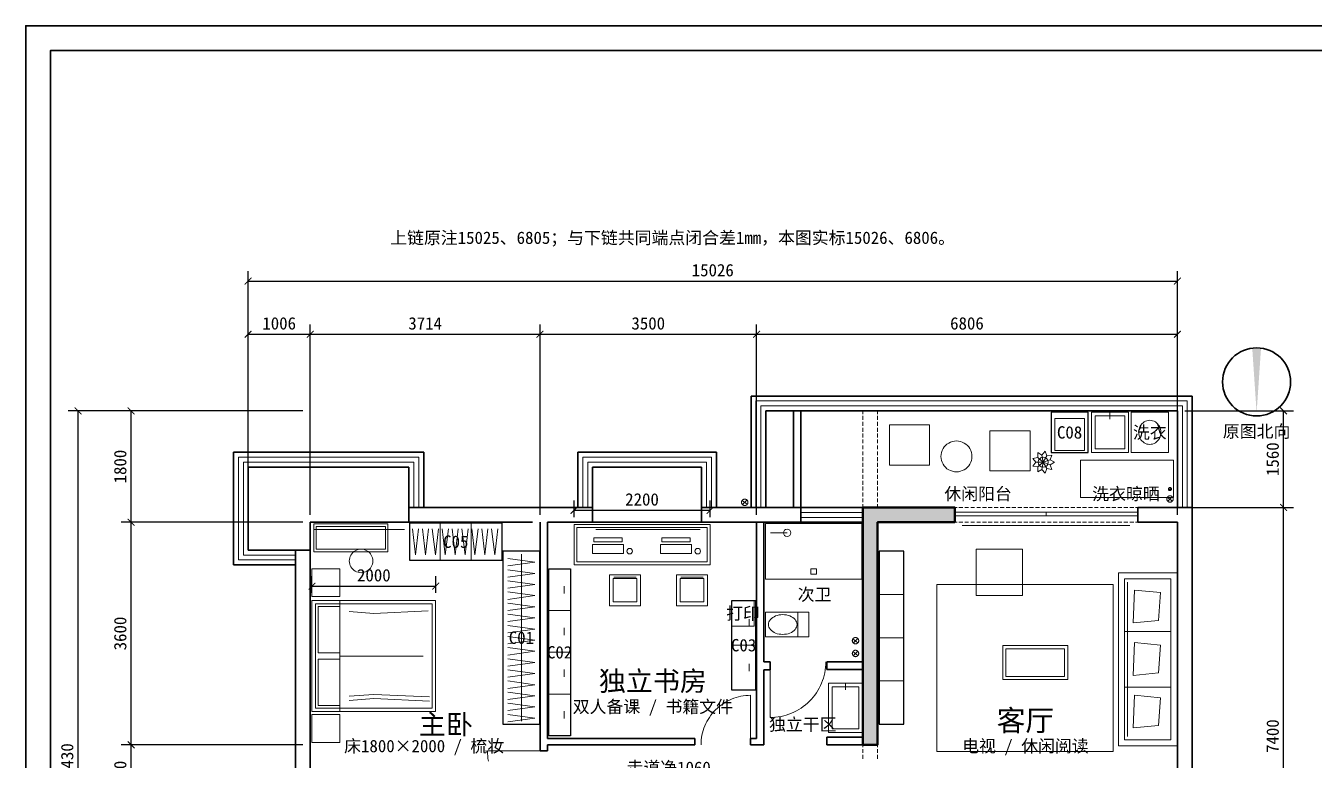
# Model space of a CAD drawing. Header units: millimetres. Extents: x -4600 to 229000, y -4300 to 19460.
# Drawn here: x 35400 to 56231, y 7580 to 19460 of the extents above; entities that cross this region are included whole.
import ezdxf
from ezdxf.enums import TextEntityAlignment as Align

# ---------------------------------------------------------------- set-up
doc = ezdxf.new("R2010")
doc.units = ezdxf.units.MM
doc.header["$LTSCALE"] = 100
for name, color, linetype, lineweight in [('A-APPLIANCE', 4, 'Continuous', 18), ('A-CABINET', 32, 'Continuous', 25), ('A-CURTAIN', 6, 'Continuous', 13), ('A-DIMS', 7, 'Continuous', 13), ('A-EX-BEAM', 8, 'Continuous', 13), ('A-EX-SERVICE', 6, 'Continuous', 13), ('A-EX-STRUCT', 7, 'Continuous', 50), ('A-EX-WALL', 7, 'Continuous', 35), ('A-EX-WINDOW', 4, 'Continuous', 18), ('A-FURN', 7, 'Continuous', 18), ('A-NEW-DOOR', 3, 'Continuous', 18), ('A-NOTE', 7, 'Continuous', 18), ('A-RUG', 8, 'Continuous', 9), ('A-SANITARY', 4, 'Continuous', 18), ('A-SHEET', 7, 'Continuous', 35), ('A-TEXT', 7, 'Continuous', 18), ('R2-DETAIL', 7, 'Continuous', 13), ('R2-PLANT', 3, 'Continuous', 13)]:
    doc.layers.add(name, color=color, linetype=linetype, lineweight=lineweight)
doc.styles.add('CJK', font='simsun.ttc')
doc.styles.add('OpenSansCondensed-Light', font='OpenSansCondensed-Light.ttf')
doc.dimstyles.new('EZDXF', dxfattribs={"dimtxt": 0.25, "dimasz": 0.175, "dimexe": 0.375, "dimexo": 0.125, "dimgap": 0.1, "dimtad": 1, "dimlfac": 100, "dimzin": 12, "dimdsep": 46, "dimtxsty": 'OpenSansCondensed-Light', "dimblk": 'ARCHTICK', "dimcen": 2.5, "dimazin": 3, "dimtfac": 0.5, "dimtmove": 2, "dimatfit": 3})

# ---------------------------------------------------------------- blocks, each defined once
blk = doc.blocks.new('SOURCE_PROPOSED')
at = {"layer": 'A-EX-STRUCT'}
blk.add_hatch(color=256, dxfattribs=at).paths.add_polyline_path([(8931, 9870), (10419, 9870), (10419, 9630), (9172, 9630), (9172, 6030), (8931, 6030)])
at = {"layer": 'A-EX-BEAM'}
for p, q in [((8931, 11380), (8931, 11430)), ((8931, 11285), (8931, 11350)), ((8931, 11189), (8931, 11254)), ((9172, 11380), (9172, 11430)), ((9172, 11285), (9172, 11350)), ((9172, 11189), (9172, 11254)), ((8931, 11094), (8931, 11159)), ((8931, 11002), (8931, 11063)), ((9172, 11094), (9172, 11159)), ((9172, 11002), (9172, 11063)), ((8931, 10906), (8931, 10967)), ((8931, 10811), (8931, 10872)), ((9172, 10906), (9172, 10967)), ((9172, 10811), (9172, 10872)), ((8931, 10715), (8931, 10776)), ((8931, 10619), (8931, 10681)), ((9172, 10715), (9172, 10776)), ((9172, 10619), (9172, 10681)), ((8931, 10524), (8931, 10589)), ((8931, 10428), (8931, 10493)), ((9172, 10524), (9172, 10589)), ((9172, 10428), (9172, 10493)), ((8931, 10333), (8931, 10398)), ((8931, 10237), (8931, 10302)), ((9172, 10333), (9172, 10398)), ((9172, 10237), (9172, 10302)), ((8931, 10141), (8931, 10206)), ((8931, 10046), (8931, 10111)), ((8931, 9954), (8931, 10015)), ((9172, 10141), (9172, 10206)), ((9172, 10046), (9172, 10111)), ((9172, 9954), (9172, 10015)), ((8931, 9870), (8931, 9920)), ((9172, 9870), (9172, 9920)), ((10419, 9870), (10457, 9870)), ((10487, 9870), (10552, 9870)), ((10583, 9870), (10644, 9870)), ((10679, 9870), (10740, 9870)), ((10774, 9870), (10835, 9870)), ((10870, 9870), (10931, 9870)), ((10961, 9870), (11026, 9870)), ((11057, 9870), (11122, 9870)), ((11153, 9870), (11218, 9870)), ((11248, 9870), (11313, 9870)), ((11344, 9870), (11409, 9870)), ((11439, 9870), (11504, 9870)), ((11535, 9870), (11600, 9870)), ((11630, 9870), (11692, 9870)), ((11726, 9870), (11787, 9870)), ((11822, 9870), (11883, 9870)), ((11917, 9870), (11978, 9870)), ((12009, 9870), (12074, 9870)), ((12105, 9870), (12170, 9870)), ((12200, 9870), (12265, 9870)), ((12296, 9870), (12361, 9870)), ((12391, 9870), (12456, 9870)), ((12487, 9870), (12552, 9870)), ((12582, 9870), (12644, 9870)), ((12678, 9870), (12739, 9870)), ((12774, 9870), (12835, 9870)), ((12869, 9870), (12930, 9870)), ((12961, 9870), (13026, 9870)), ((13057, 9870), (13122, 9870)), ((13152, 9870), (13217, 9870)), ((13248, 9870), (13313, 9870)), ((13343, 9870), (13378, 9870)), ((10419, 9630), (10457, 9630)), ((10487, 9630), (10552, 9630)), ((10583, 9630), (10644, 9630)), ((10679, 9630), (10740, 9630)), ((10774, 9630), (10835, 9630)), ((10870, 9630), (10931, 9630)), ((10961, 9630), (11026, 9630)), ((11057, 9630), (11122, 9630)), ((11153, 9630), (11218, 9630)), ((11248, 9630), (11313, 9630)), ((11344, 9630), (11409, 9630)), ((11439, 9630), (11504, 9630)), ((11535, 9630), (11600, 9630)), ((11630, 9630), (11692, 9630)), ((11726, 9630), (11787, 9630)), ((11822, 9630), (11883, 9630)), ((11917, 9630), (11978, 9630)), ((12009, 9630), (12074, 9630)), ((12105, 9630), (12170, 9630)), ((12200, 9630), (12265, 9630)), ((12296, 9630), (12361, 9630)), ((12391, 9630), (12456, 9630)), ((12487, 9630), (12552, 9630)), ((12582, 9630), (12644, 9630)), ((12678, 9630), (12739, 9630)), ((12774, 9630), (12835, 9630)), ((12869, 9630), (12930, 9630)), ((12961, 9630), (13026, 9630)), ((13057, 9630), (13122, 9630)), ((13152, 9630), (13217, 9630)), ((13248, 9630), (13313, 9630)), ((13343, 9630), (13378, 9630)), ((8931, 6030), (8931, 5992)), ((8931, 5961), (8931, 5900)), ((8931, 5865), (8931, 5804)), ((9172, 6030), (9172, 5992)), ((9172, 5961), (9172, 5900)), ((9172, 5865), (9172, 5804))]:
    blk.add_line(p, q, dxfattribs=at)
at = {"layer": 'A-EX-SERVICE'}
for p, q in [((8931, 11380), (8931, 11430)), ((8931, 11285), (8931, 11350)), ((8931, 11189), (8931, 11254)), ((9172, 11380), (9172, 11430)), ((9172, 11285), (9172, 11350)), ((9172, 11189), (9172, 11254)), ((8931, 11094), (8931, 11159)), ((8931, 11002), (8931, 11063)), ((9172, 11094), (9172, 11159)), ((9172, 11002), (9172, 11063)), ((8931, 10906), (8931, 10967)), ((8931, 10811), (8931, 10872)), ((9172, 10906), (9172, 10967)), ((9172, 10811), (9172, 10872)), ((8931, 10715), (8931, 10776)), ((8931, 10619), (8931, 10681)), ((9172, 10715), (9172, 10776)), ((9172, 10619), (9172, 10681)), ((8931, 10524), (8931, 10589)), ((8931, 10428), (8931, 10493)), ((9172, 10524), (9172, 10589)), ((9172, 10428), (9172, 10493)), ((8931, 10333), (8931, 10398)), ((8931, 10237), (8931, 10302)), ((9172, 10333), (9172, 10398)), ((9172, 10237), (9172, 10302)), ((8931, 10141), (8931, 10206)), ((8931, 10046), (8931, 10111)), ((8931, 9954), (8931, 10015)), ((9172, 10141), (9172, 10206)), ((9172, 10046), (9172, 10111)), ((9172, 9954), (9172, 10015)), ((13940, 9973), (13856, 10034)), ((13859, 9966), (13936, 10042)), ((13875, 10145), (13917, 10180)), ((13921, 10149), (13875, 10176)), ((7064, 9920), (6980, 9981)), ((6984, 9912), (7060, 9989)), ((8931, 9870), (8931, 9920)), ((9172, 9870), (9172, 9920)), ((10419, 9870), (10457, 9870)), ((10487, 9870), (10552, 9870)), ((10583, 9870), (10644, 9870)), ((10679, 9870), (10740, 9870)), ((10774, 9870), (10835, 9870)), ((10870, 9870), (10931, 9870)), ((10961, 9870), (11026, 9870)), ((11057, 9870), (11122, 9870)), ((11153, 9870), (11218, 9870)), ((11248, 9870), (11313, 9870)), ((11344, 9870), (11409, 9870)), ((11439, 9870), (11504, 9870)), ((11535, 9870), (11600, 9870)), ((11630, 9870), (11692, 9870)), ((11726, 9870), (11787, 9870)), ((11822, 9870), (11883, 9870)), ((11917, 9870), (11978, 9870)), ((12009, 9870), (12074, 9870)), ((12105, 9870), (12170, 9870)), ((12200, 9870), (12265, 9870)), ((12296, 9870), (12361, 9870)), ((12391, 9870), (12456, 9870)), ((12487, 9870), (12552, 9870)), ((12582, 9870), (12644, 9870)), ((12678, 9870), (12739, 9870)), ((12774, 9870), (12835, 9870)), ((12869, 9870), (12930, 9870)), ((12961, 9870), (13026, 9870)), ((13057, 9870), (13122, 9870)), ((13152, 9870), (13217, 9870)), ((13248, 9870), (13313, 9870)), ((13343, 9870), (13378, 9870)), ((10419, 9630), (10457, 9630)), ((10487, 9630), (10552, 9630)), ((10583, 9630), (10644, 9630)), ((10679, 9630), (10740, 9630)), ((10774, 9630), (10835, 9630)), ((10870, 9630), (10931, 9630)), ((10961, 9630), (11026, 9630)), ((11057, 9630), (11122, 9630)), ((11153, 9630), (11218, 9630)), ((11248, 9630), (11313, 9630)), ((11344, 9630), (11409, 9630)), ((11439, 9630), (11504, 9630)), ((11535, 9630), (11600, 9630)), ((11630, 9630), (11692, 9630)), ((11726, 9630), (11787, 9630)), ((11822, 9630), (11883, 9630)), ((11917, 9630), (11978, 9630)), ((12009, 9630), (12074, 9630)), ((12105, 9630), (12170, 9630)), ((12200, 9630), (12265, 9630)), ((12296, 9630), (12361, 9630)), ((12391, 9630), (12456, 9630)), ((12487, 9630), (12552, 9630)), ((12582, 9630), (12644, 9630)), ((12678, 9630), (12739, 9630)), ((12774, 9630), (12835, 9630)), ((12869, 9630), (12930, 9630)), ((12961, 9630), (13026, 9630)), ((13057, 9630), (13122, 9630)), ((13152, 9630), (13217, 9630)), ((13248, 9630), (13313, 9630)), ((13343, 9630), (13378, 9630)), ((8855, 7681), (8771, 7742)), ((8775, 7673), (8851, 7750)), ((8855, 7475), (8771, 7540)), ((8775, 7471), (8851, 7543)), ((8931, 6030), (8931, 5992)), ((8931, 5961), (8931, 5900)), ((8931, 5865), (8931, 5804)), ((9172, 6030), (9172, 5992)), ((9172, 5961), (9172, 5900)), ((9172, 5865), (9172, 5804))]:
    blk.add_line(p, q, dxfattribs=at)
for points in [[(7024, 10004), (7020, 10004), (7017, 10003), (7013, 10003), (7010, 10002), (7007, 10001), (7004, 10000), (7001, 9998), (6998, 9997), (6995, 9995), (6992, 9993), (6990, 9991), (6987, 9989), (6985, 9986), (6983, 9984), (6981, 9981), (6979, 9978), (6978, 9975), (6976, 9972), (6975, 9969), (6974, 9966), (6973, 9963), (6973, 9959), (6972, 9956), (6972, 9952)], [(7076, 9952), (7076, 9956), (7075, 9959), (7075, 9963), (7074, 9966), (7073, 9969), (7072, 9972), (7070, 9975), (7069, 9978), (7067, 9981), (7065, 9984), (7063, 9986), (7061, 9989), (7058, 9991), (7056, 9993), (7053, 9995), (7050, 9997), (7047, 9998), (7044, 10000), (7041, 10001), (7038, 10002), (7034, 10003), (7031, 10003), (7027, 10004), (7024, 10004)], [(13900, 10057), (13896, 10057), (13893, 10057), (13889, 10056), (13886, 10056), (13883, 10055), (13879, 10053), (13876, 10052), (13874, 10050), (13871, 10049), (13868, 10047), (13865, 10044), (13863, 10042), (13861, 10040), (13859, 10037), (13857, 10035), (13855, 10032), (13853, 10029), (13852, 10026), (13851, 10023), (13850, 10019), (13849, 10016), (13848, 10013), (13848, 10009), (13848, 10006)], [(13848, 10006), (13848, 10002), (13848, 9999), (13849, 9995), (13850, 9992), (13851, 9989), (13852, 9986), (13853, 9983), (13855, 9980), (13857, 9977), (13859, 9974), (13861, 9972), (13863, 9969), (13865, 9967), (13868, 9965), (13871, 9963), (13874, 9961), (13876, 9960), (13879, 9958), (13883, 9957), (13886, 9956), (13889, 9955), (13893, 9955), (13896, 9954), (13900, 9954)], [(13900, 10191), (13898, 10191), (13896, 10191), (13895, 10191), (13893, 10190), (13891, 10190), (13890, 10189), (13888, 10189), (13887, 10188), (13886, 10187), (13884, 10186), (13883, 10185), (13882, 10184), (13881, 10183), (13880, 10182), (13879, 10180), (13878, 10179), (13877, 10177), (13877, 10176), (13876, 10174), (13876, 10173), (13875, 10171), (13875, 10170), (13875, 10168), (13875, 10166)], [(13875, 10166), (13875, 10165), (13875, 10163), (13875, 10161), (13876, 10160), (13876, 10158), (13877, 10157), (13877, 10155), (13878, 10154), (13879, 10152), (13880, 10151), (13881, 10150), (13882, 10149), (13883, 10148), (13884, 10147), (13886, 10146), (13887, 10145), (13888, 10144), (13890, 10143), (13891, 10143), (13893, 10142), (13895, 10142), (13896, 10142), (13898, 10142), (13900, 10141)], [(13924, 10166), (13924, 10168), (13924, 10170), (13924, 10171), (13924, 10173), (13923, 10174), (13922, 10176), (13922, 10177), (13921, 10179), (13920, 10180), (13919, 10182), (13918, 10183), (13917, 10184), (13916, 10185), (13915, 10186), (13913, 10187), (13912, 10188), (13911, 10189), (13909, 10189), (13908, 10190), (13906, 10190), (13905, 10191), (13903, 10191), (13901, 10191), (13900, 10191)], [(13900, 10141), (13901, 10142), (13903, 10142), (13905, 10142), (13906, 10142), (13908, 10143), (13909, 10143), (13911, 10144), (13912, 10145), (13913, 10146), (13915, 10147), (13916, 10148), (13917, 10149), (13918, 10150), (13919, 10151), (13920, 10152), (13921, 10154), (13922, 10155), (13922, 10157), (13923, 10158), (13924, 10160), (13924, 10161), (13924, 10163), (13924, 10165), (13924, 10166)], [(13951, 10006), (13951, 10009), (13951, 10013), (13950, 10016), (13949, 10019), (13948, 10023), (13947, 10026), (13946, 10029), (13944, 10032), (13942, 10035), (13940, 10037), (13938, 10040), (13936, 10042), (13934, 10044), (13931, 10047), (13928, 10049), (13926, 10050), (13923, 10052), (13920, 10053), (13917, 10055), (13913, 10056), (13910, 10056), (13907, 10057), (13903, 10057), (13900, 10057)], [(13900, 9954), (13903, 9954), (13907, 9955), (13910, 9955), (13913, 9956), (13917, 9957), (13920, 9958), (13923, 9960), (13926, 9961), (13928, 9963), (13931, 9965), (13934, 9967), (13936, 9969), (13938, 9972), (13940, 9974), (13942, 9977), (13944, 9980), (13946, 9983), (13947, 9986), (13948, 9989), (13949, 9992), (13950, 9995), (13951, 9999), (13951, 10002), (13951, 10006)], [(6972, 9952), (6972, 9949), (6973, 9945), (6973, 9942), (6974, 9938), (6975, 9935), (6976, 9932), (6978, 9929), (6979, 9926), (6981, 9923), (6983, 9921), (6985, 9918), (6987, 9916), (6990, 9913), (6992, 9911), (6995, 9909), (6998, 9908), (7001, 9906), (7004, 9905), (7007, 9903), (7010, 9902), (7013, 9902), (7017, 9901), (7020, 9901), (7024, 9901)], [(7024, 9901), (7027, 9901), (7031, 9901), (7034, 9902), (7038, 9902), (7041, 9903), (7044, 9905), (7047, 9906), (7050, 9908), (7053, 9909), (7056, 9911), (7058, 9913), (7061, 9916), (7063, 9918), (7065, 9921), (7067, 9923), (7069, 9926), (7070, 9929), (7072, 9932), (7073, 9935), (7074, 9938), (7075, 9942), (7075, 9945), (7076, 9949), (7076, 9952)], [(8815, 7765), (8811, 7765), (8808, 7765), (8804, 7764), (8801, 7763), (8798, 7762), (8795, 7761), (8792, 7760), (8789, 7758), (8786, 7756), (8783, 7754), (8781, 7752), (8778, 7750), (8776, 7748), (8774, 7745), (8772, 7742), (8770, 7739), (8769, 7737), (8767, 7734), (8766, 7730), (8765, 7727), (8764, 7724), (8764, 7720), (8763, 7717), (8763, 7713)], [(8763, 7713), (8763, 7710), (8764, 7706), (8764, 7703), (8765, 7700), (8766, 7696), (8767, 7693), (8769, 7690), (8770, 7687), (8772, 7685), (8774, 7682), (8776, 7679), (8778, 7677), (8781, 7675), (8783, 7673), (8786, 7671), (8789, 7669), (8792, 7667), (8795, 7666), (8798, 7665), (8801, 7664), (8804, 7663), (8808, 7662), (8811, 7662), (8815, 7662)], [(8866, 7713), (8866, 7717), (8866, 7720), (8865, 7724), (8865, 7727), (8864, 7730), (8862, 7734), (8861, 7737), (8859, 7739), (8858, 7742), (8856, 7745), (8854, 7748), (8851, 7750), (8849, 7752), (8846, 7754), (8844, 7756), (8841, 7758), (8838, 7760), (8835, 7761), (8832, 7762), (8828, 7763), (8825, 7764), (8822, 7765), (8818, 7765), (8815, 7765)], [(8815, 7662), (8818, 7662), (8822, 7662), (8825, 7663), (8828, 7664), (8832, 7665), (8835, 7666), (8838, 7667), (8841, 7669), (8844, 7671), (8846, 7673), (8849, 7675), (8851, 7677), (8854, 7679), (8856, 7682), (8858, 7685), (8859, 7687), (8861, 7690), (8862, 7693), (8864, 7696), (8865, 7700), (8865, 7703), (8866, 7706), (8866, 7710), (8866, 7713)], [(8815, 7559), (8811, 7559), (8808, 7558), (8804, 7558), (8801, 7557), (8798, 7556), (8795, 7555), (8792, 7553), (8789, 7552), (8786, 7550), (8783, 7548), (8781, 7546), (8778, 7544), (8776, 7541), (8774, 7539), (8772, 7536), (8770, 7533), (8769, 7530), (8767, 7527), (8766, 7524), (8765, 7521), (8764, 7517), (8764, 7514), (8763, 7511), (8763, 7507)], [(8763, 7507), (8763, 7504), (8764, 7500), (8764, 7497), (8765, 7493), (8766, 7490), (8767, 7487), (8769, 7484), (8770, 7481), (8772, 7478), (8774, 7476), (8776, 7473), (8778, 7471), (8781, 7468), (8783, 7466), (8786, 7464), (8789, 7463), (8792, 7461), (8795, 7460), (8798, 7458), (8801, 7457), (8804, 7457), (8808, 7456), (8811, 7456), (8815, 7455)], [(8866, 7507), (8866, 7511), (8866, 7514), (8865, 7517), (8865, 7521), (8864, 7524), (8862, 7527), (8861, 7530), (8859, 7533), (8858, 7536), (8856, 7539), (8854, 7541), (8851, 7544), (8849, 7546), (8846, 7548), (8844, 7550), (8841, 7552), (8838, 7553), (8835, 7555), (8832, 7556), (8828, 7557), (8825, 7558), (8822, 7558), (8818, 7559), (8815, 7559)], [(8815, 7455), (8818, 7456), (8822, 7456), (8825, 7457), (8828, 7457), (8832, 7458), (8835, 7460), (8838, 7461), (8841, 7463), (8844, 7464), (8846, 7466), (8849, 7468), (8851, 7471), (8854, 7473), (8856, 7476), (8858, 7478), (8859, 7481), (8861, 7484), (8862, 7487), (8864, 7490), (8865, 7493), (8865, 7497), (8866, 7500), (8866, 7504), (8866, 7507)]]:
    blk.add_lwpolyline(points, dxfattribs=at)
at = {"layer": 'A-EX-STRUCT'}
blk.add_lwpolyline([(8931, 9870), (10419, 9870), (10419, 9630), (9172, 9630), (9172, 6030), (8931, 6030)], close=True, dxfattribs=at)
at = {"layer": 'A-EX-WALL'}
for p, q in [((14257, 11671), (7126, 11671)), ((7126, 11671), (7126, 9870)), ((14257, 2329), (14257, 11671)), ((14020, 11430), (7363, 11430)), ((7363, 11430), (7363, 9870)), ((7813, 9870), (7813, 11430)), ((7931, 9870), (7931, 11430)), ((14020, 9870), (14020, 11430)), ((1836, 10761), (-1242, 10761)), ((-1242, 8938), (-1242, 10761)), ((1836, 9870), (1836, 10761)), ((4326, 9870), (4326, 10761)), ((6565, 10761), (4326, 10761)), ((6565, 9870), (6565, 10761)), ((1595, 10520), (-1002, 10520)), ((-1002, 9179), (-1002, 10520)), ((1595, 9870), (1595, 10520)), ((4563, 9630), (4563, 10520)), ((6327, 10520), (4563, 10520)), ((6327, 9630), (6327, 10520)), ((4563, 9870), (1595, 9870)), ((1595, 9630), (1595, 9870)), ((10419, 9870), (6327, 9870)), ((7931, 9630), (7931, 9870)), ((8931, 9630), (8931, 9870)), ((10419, 9630), (10419, 9870)), ((13378, 9630), (13378, 9870)), ((13378, 9870), (14257, 9870)), ((0, 4851), (0, 9630)), ((3595, 9630), (0, 9630)), ((0, 9630), (0, 9179)), ((3595, 9630), (1595, 9630)), ((3714, 5931), (3714, 9630)), ((3836, 6129), (3836, 9630)), ((7214, 9630), (3836, 9630)), ((3836, 9630), (4563, 9630)), ((7214, 9630), (7214, 6129)), ((7214, 9630), (8931, 9630)), ((7332, 9630), (7332, 7371)), ((8931, 9630), (8931, 7371)), ((9172, 9630), (10419, 9630)), ((9172, 9630), (9172, 6030)), ((14020, 9630), (13378, 9630)), ((14020, 2571), (14020, 9630)), ((0, 9179), (-1002, 9179)), ((-240, 9179), (-240, 2416)), ((-240, 8938), (-1242, 8938)), ((7435, 7371), (7332, 7371)), ((7435, 7241), (7435, 7371)), ((8350, 7249), (8350, 7371)), ((8350, 7371), (8931, 7371)), ((8931, 7371), (8931, 7131)), ((7332, 7241), (7332, 6030)), ((7332, 7241), (7435, 7241)), ((8350, 7249), (8931, 7249)), ((8931, 7131), (8931, 6152)), ((6216, 6129), (3836, 6129)), ((6216, 6030), (6216, 6129)), ((7118, 6030), (7118, 6129)), ((7118, 6129), (7214, 6129)), ((8350, 6030), (8350, 6152)), ((8350, 6152), (8931, 6152)), ((8931, 6152), (8931, 6030)), ((3714, 5931), (3836, 5931)), ((3836, 6030), (6216, 6030)), ((3836, 5931), (3836, 6030)), ((7332, 6030), (7118, 6030)), ((9172, 6030), (8350, 6030))]:
    blk.add_line(p, q, dxfattribs=at)
at = {"layer": 'A-EX-WINDOW'}
for p, q in [((14177, 11591), (7206, 11591)), ((7206, 11591), (7206, 9870)), ((14100, 11510), (7283, 11510)), ((7283, 11510), (7283, 9870)), ((14100, 9870), (14100, 11510)), ((14177, 9870), (14177, 11591)), ((1756, 10681), (-1162, 10681)), ((-1162, 9019), (-1162, 10681)), ((1756, 9870), (1756, 10681)), ((4406, 9870), (4406, 10681)), ((6484, 10681), (4406, 10681)), ((6484, 9870), (6484, 10681)), ((1676, 10600), (-1082, 10600)), ((-1082, 9099), (-1082, 10600)), ((1676, 9870), (1676, 10600)), ((4487, 9870), (4487, 10600)), ((6408, 10600), (4487, 10600)), ((6408, 9870), (6408, 10600)), ((7931, 9789), (8931, 9789)), ((7931, 9707), (8931, 9707)), ((-240, 9019), (-1162, 9019)), ((-240, 9099), (-1082, 9099))]:
    blk.add_line(p, q, dxfattribs=at)
blk = doc.blocks.new('FURNITURE_DESIGN')
at = {"layer": 'A-APPLIANCE'}
for points in [[(12036, 10788), (12516, 10788), (12516, 11308), (12036, 11308)], [(13273, 11408), (13873, 11408), (13873, 10758), (13273, 10758)], [(13753, 11083), (13751, 11109), (13746, 11134), (13739, 11158), (13728, 11181), (13715, 11202), (13700, 11221), (13682, 11238), (13663, 11252), (13641, 11263), (13619, 11272), (13596, 11277), (13573, 11278), (13549, 11277), (13526, 11272), (13504, 11263), (13483, 11252), (13463, 11238), (13445, 11221), (13430, 11202), (13417, 11181), (13406, 11158), (13399, 11134), (13394, 11109), (13393, 11083), (13394, 11058), (13399, 11033), (13406, 11009), (13417, 10986), (13430, 10965), (13445, 10945), (13463, 10929), (13483, 10914), (13504, 10903), (13526, 10895), (13549, 10890), (13573, 10888), (13596, 10890), (13619, 10895), (13641, 10903), (13663, 10914), (13682, 10929), (13700, 10945), (13715, 10965), (13728, 10986), (13739, 11009), (13746, 11033), (13751, 11058), (13753, 11083)], [(12454, 10631), (13954, 10631), (13954, 10031), (12454, 10031)], [(6816, 8366), (7176, 8366), (7176, 7946), (6816, 7946)]]:
    blk.add_lwpolyline(points, close=True, dxfattribs=at)
at = {"layer": 'A-CABINET'}
for points in [[(11976, 10758), (12576, 10758), (12576, 11408), (11976, 11408)], [(1602, 9015), (3102, 9015), (3102, 9615), (1602, 9615)], [(3113, 6362), (3713, 6362), (3713, 9162), (3113, 9162)], [(9195, 6362), (9595, 6362), (9595, 9162), (9195, 9162)], [(3856, 8876), (4206, 8876), (4206, 6176), (3856, 6176)], [(6816, 8366), (7196, 8366), (7196, 6916), (6816, 6916)]]:
    blk.add_lwpolyline(points, close=True, dxfattribs=at)
at = {"layer": 'A-CURTAIN'}
for p, q in [((56, 9513), (1523, 9513)), ((4614, 9513), (6304, 9513)), ((10542, 9576), (13250, 9576))]:
    blk.add_line(p, q, dxfattribs=at)
at = {"layer": 'A-FURN'}
for p, q in [((477, 8366), (477, 6566)), ((13165, 7862), (13915, 7862)), ((477, 7466), (1827, 7466)), ((13165, 6962), (13915, 6962))]:
    blk.add_line(p, q, dxfattribs=at)
for points in [[(9363, 11204), (10013, 11204), (10013, 10554), (9363, 10554)], [(10988, 11109), (11638, 11109), (11638, 10459), (10988, 10459)], [(10697, 10695), (10694, 10727), (10688, 10759), (10678, 10790), (10663, 10820), (10645, 10847), (10623, 10871), (10599, 10893), (10572, 10911), (10542, 10926), (10511, 10936), (10479, 10942), (10447, 10945), (10414, 10942), (10382, 10936), (10351, 10926), (10322, 10911), (10294, 10893), (10270, 10871), (10248, 10847), (10230, 10820), (10216, 10790), (10205, 10759), (10199, 10727), (10197, 10695), (10199, 10662), (10205, 10630), (10216, 10599), (10230, 10570), (10248, 10542), (10270, 10518), (10294, 10496), (10322, 10478), (10351, 10464), (10382, 10453), (10414, 10447), (10447, 10445), (10479, 10447), (10511, 10453), (10542, 10464), (10572, 10478), (10599, 10496), (10623, 10518), (10645, 10542), (10663, 10570), (10678, 10599), (10688, 10630), (10694, 10662), (10697, 10695)], [(56, 9602), (1256, 9602), (1256, 9152), (56, 9152)], [(4264, 9592), (6464, 9592), (6464, 8942), (4264, 8942)], [(96, 9562), (1216, 9562), (1216, 9192), (96, 9192)], [(4309, 9547), (6419, 9547), (6419, 8987), (4309, 8987)], [(1011, 9003), (1010, 9028), (1005, 9052), (997, 9076), (986, 9098), (972, 9119), (956, 9138), (937, 9154), (916, 9168), (894, 9179), (870, 9187), (846, 9192), (821, 9193), (796, 9192), (772, 9187), (749, 9179), (726, 9168), (706, 9154), (687, 9138), (670, 9119), (657, 9098), (646, 9076), (638, 9052), (633, 9028), (631, 9003), (633, 8978), (638, 8954), (646, 8931), (657, 8908), (670, 8888), (687, 8869), (706, 8853), (726, 8839), (749, 8828), (772, 8820), (796, 8815), (821, 8813), (846, 8815), (870, 8820), (894, 8828), (916, 8839), (937, 8853), (956, 8869), (972, 8888), (986, 8908), (997, 8931), (1005, 8954), (1010, 8978), (1011, 9003)], [(10765, 9194), (11515, 9194), (11515, 8444), (10765, 8444)], [(27, 8876), (477, 8876), (477, 8426), (27, 8426)], [(4838, 8780), (5338, 8780), (5338, 8280), (4838, 8280)], [(5922, 8780), (6422, 8780), (6422, 8280), (5922, 8280)], [(13065, 8812), (14015, 8812), (14015, 6012), (13065, 6012)], [(4898, 8720), (5278, 8720), (5278, 8340), (4898, 8340)], [(5982, 8720), (6362, 8720), (6362, 8340), (5982, 8340)], [(13165, 8712), (13915, 8712), (13915, 6112), (13165, 6112)], [(27, 8366), (2027, 8366), (2027, 6566), (27, 6566)], [(82, 8311), (1972, 8311), (1972, 6621), (82, 6621)], [(127, 8266), (477, 8266), (477, 7516), (127, 7516)], [(11195, 7634), (12245, 7634), (12245, 7084), (11195, 7084)], [(11245, 7584), (12195, 7584), (12195, 7134), (11245, 7134)], [(127, 7416), (477, 7416), (477, 6666), (127, 6666)], [(27, 6519), (477, 6519), (477, 6069), (27, 6069)]]:
    blk.add_lwpolyline(points, close=True, dxfattribs=at)
at = {"layer": 'A-NEW-DOOR'}
for p, q in [((10419, 9795), (13378, 9795)), ((11896, 9795), (11896, 9731)), ((10419, 9731), (13378, 9731)), ((7435, 7371), (7435, 6471)), ((7118, 6030), (7118, 6830)), ((3714, 5931), (2864, 5931))]:
    blk.add_line(p, q, dxfattribs=at)
for points in [[(8335, 7371), (8334, 7327), (8331, 7283), (8325, 7239), (8318, 7196), (8308, 7153), (8296, 7110), (8283, 7068), (8267, 7027), (8249, 6987), (8229, 6947), (8207, 6909), (8183, 6871), (8158, 6835), (8131, 6800), (8102, 6767), (8072, 6735), (8040, 6705), (8006, 6676), (7971, 6649), (7935, 6623), (7898, 6599), (7859, 6578), (7820, 6558), (7780, 6540), (7738, 6524), (7696, 6510), (7654, 6498), (7611, 6489), (7567, 6481), (7523, 6476), (7479, 6472), (7435, 6471)], [(6318, 6030), (6319, 6069), (6322, 6108), (6327, 6147), (6333, 6186), (6342, 6224), (6352, 6262), (6365, 6300), (6379, 6336), (6395, 6372), (6412, 6407), (6432, 6441), (6453, 6474), (6475, 6507), (6500, 6538), (6525, 6567), (6552, 6596), (6581, 6623), (6610, 6648), (6641, 6673), (6674, 6695), (6707, 6716), (6741, 6736), (6776, 6753), (6812, 6769), (6848, 6783), (6886, 6796), (6924, 6806), (6962, 6815), (7001, 6821), (7040, 6826), (7079, 6829), (7118, 6830)], [(2880, 5765), (2873, 5806), (2868, 5847), (2865, 5889), (2864, 5931)]]:
    blk.add_lwpolyline(points, dxfattribs=at)
at = {"layer": 'A-RUG'}
blk.add_lwpolyline([(10128, 8621), (12978, 8621), (12978, 5921), (10128, 5921)], close=True, dxfattribs=at)
at = {"layer": 'A-SANITARY'}
for p, q in [((12929, 11408), (12929, 11298)), ((7359, 8710), (8917, 8710)), ((8651, 7029), (8651, 6919))]:
    blk.add_line(p, q, dxfattribs=at)
for points in [[(12629, 11408), (13229, 11408), (13229, 10758), (12629, 10758)], [(12689, 11348), (13169, 11348), (13169, 10818), (12689, 10818)], [(7359, 9608), (8919, 9608), (8919, 8708), (7359, 8708)], [(7359, 8175), (8059, 8175), (8059, 7775), (7359, 7775)], [(7870, 7975), (7868, 7996), (7862, 8017), (7852, 8036), (7839, 8055), (7822, 8073), (7802, 8088), (7779, 8102), (7754, 8114), (7727, 8123), (7699, 8130), (7669, 8134), (7639, 8135), (7609, 8134), (7579, 8130), (7550, 8123), (7523, 8114), (7498, 8102), (7476, 8088), (7456, 8073), (7439, 8055), (7425, 8036), (7416, 8017), (7410, 7996), (7408, 7975), (7410, 7954), (7416, 7934), (7425, 7914), (7439, 7895), (7456, 7878), (7476, 7862), (7498, 7848), (7523, 7837), (7550, 7827), (7579, 7821), (7609, 7817), (7639, 7815), (7669, 7817), (7699, 7821), (7727, 7827), (7754, 7837), (7779, 7848), (7802, 7862), (7822, 7878), (7839, 7895), (7852, 7914), (7862, 7934), (7868, 7954), (7870, 7975)], [(8376, 7029), (8926, 7029), (8926, 6229), (8376, 6229)], [(8436, 6969), (8866, 6969), (8866, 6289), (8436, 6289)]]:
    blk.add_lwpolyline(points, close=True, dxfattribs=at)
blk.add_lwpolyline([(7884, 8175), (7884, 7775)], dxfattribs=at)
at = {"layer": 'R2-DETAIL'}
for p, q in [((2102, 9015), (2102, 9615)), ((2602, 9015), (2602, 9615)), ((7439, 9458), (7709, 9458)), ((3413, 6412), (3413, 9112)), ((4106, 8478), (4106, 8598)), ((4908, 8740), (5268, 8740)), ((5992, 8740), (6352, 8740)), ((13215, 6162), (13215, 8662)), ((9195, 8462), (9595, 8462)), ((3856, 8201), (4206, 8201)), ((4106, 7803), (4106, 7923)), ((7096, 7944), (7096, 8064)), ((9195, 7762), (9595, 7762)), ((3856, 7526), (4206, 7526)), ((6816, 7641), (7196, 7641)), ((7096, 7219), (7096, 7339)), ((4106, 7128), (4106, 7248)), ((9195, 7062), (9595, 7062)), ((3856, 6851), (4206, 6851)), ((4106, 6453), (4106, 6573))]:
    blk.add_line(p, q, dxfattribs=at)
for points in [[(1652, 9525), (1702, 9105), (1752, 9525)], [(1812, 9525), (1862, 9105), (1912, 9525)], [(1972, 9525), (2022, 9105), (2072, 9525)], [(2132, 9525), (2182, 9105), (2232, 9525)], [(2292, 9525), (2342, 9105), (2392, 9525)], [(2452, 9525), (2502, 9105), (2552, 9525)], [(2612, 9525), (2662, 9105), (2712, 9525)], [(2772, 9525), (2822, 9105), (2872, 9525)], [(2932, 9525), (2982, 9105), (3032, 9525)], [(3193, 8922), (3633, 8982), (3193, 9042)], [(3193, 8742), (3633, 8802), (3193, 8862)], [(3193, 8562), (3633, 8622), (3193, 8682)], [(3193, 8382), (3633, 8442), (3193, 8502)], [(627, 8186), (1027, 8156), (1907, 8196)], [(3193, 8202), (3633, 8262), (3193, 8322)], [(3193, 8022), (3633, 8082), (3193, 8142)], [(3193, 7842), (3633, 7902), (3193, 7962)], [(3193, 7662), (3633, 7722), (3193, 7782)], [(3193, 7482), (3633, 7542), (3193, 7602)], [(3193, 7302), (3633, 7362), (3193, 7422)], [(3193, 7122), (3633, 7182), (3193, 7242)], [(3193, 6942), (3633, 7002), (3193, 7062)], [(3193, 6762), (3633, 6822), (3193, 6882)], [(627, 6816), (1027, 6846), (1927, 6806)], [(627, 6746), (1027, 6776), (1927, 6736)], [(3193, 6582), (3633, 6642), (3193, 6702)], [(3193, 6402), (3633, 6462), (3193, 6522)]]:
    blk.add_lwpolyline(points, dxfattribs=at)
for points in [[(4584, 9312), (5044, 9312), (5044, 9377), (4584, 9377)], [(5684, 9312), (6144, 9312), (6144, 9377), (5684, 9377)], [(4564, 9122), (5064, 9122), (5064, 9272), (4564, 9272)], [(5664, 9122), (6164, 9122), (6164, 9272), (5664, 9272)], [(8094, 8788), (8184, 8788), (8184, 8878), (8094, 8878)], [(4898, 8340), (5278, 8340), (5278, 8720), (4898, 8720)], [(5982, 8340), (6362, 8340), (6362, 8720), (5982, 8720)], [(13305, 8002), (13715, 8042), (13745, 8492), (13325, 8532)], [(13305, 7152), (13715, 7192), (13745, 7642), (13325, 7682)], [(13305, 6302), (13715, 6342), (13745, 6792), (13325, 6832)]]:
    blk.add_lwpolyline(points, close=True, dxfattribs=at)
for centre, radius in [((7709, 9458), 60), ((5164, 9162), 45), ((6264, 9162), 45)]:
    blk.add_circle(centre, radius, dxfattribs=at)
at = {"layer": 'R2-PLANT'}
for points in [[(11850, 10600), (11760, 10675), (11681, 10662), (11733, 10600), (11850, 10600)], [(11850, 10600), (11830, 10715), (11760, 10756), (11760, 10675), (11850, 10600)], [(11850, 10600), (11909, 10701), (11881, 10777), (11830, 10715), (11850, 10600)], [(11850, 10600), (11960, 10640), (11988, 10716), (11908, 10701), (11850, 10600)], [(11850, 10600), (11960, 10560), (12030, 10600), (11960, 10640), (11850, 10600)], [(11850, 10600), (11733, 10600), (11681, 10538), (11760, 10525), (11850, 10600)], [(11850, 10600), (11760, 10525), (11760, 10444), (11830, 10485), (11850, 10600)], [(11850, 10600), (11830, 10485), (11881, 10423), (11909, 10499), (11850, 10600)], [(11850, 10600), (11908, 10499), (11988, 10484), (11960, 10560), (11850, 10600)]]:
    blk.add_lwpolyline(points, dxfattribs=at)
blk.add_circle((11850, 10600), 81, dxfattribs=at)
at = {"layer": 'A-TEXT', "style": 'CJK'}
for s, height, p in [('C08', 200, (12276, 11083)), ('洗衣', 200, (13573, 11083)), ('休闲阳台', 200, (10797, 10089)), ('洗衣晾晒', 200, (13187, 10089)), ('C05', 200, (2352, 9315)), ('次卫', 200, (8153, 8462)), ('打印', 200, (6996, 8156)), ('C01', 200, (3413, 7762)), ('C03', 200, (7006, 7641)), ('C02', 200, (4031, 7526)), ('独立书房', 320, (5539, 7061)), ('双人备课 / 书籍文件', 200, (5539, 6647)), ('主卧', 320, (2192, 6360)), ('独立干区', 200, (7962, 6360)), ('客厅', 340, (11562, 6424)), ('床1800×2000 / 梳妆', 200, (1841, 6010)), ('电视 / 休闲阅读', 200, (11562, 6010)), ('走道净1060', 200, (5794, 5659))]:
    blk.add_text(s, height=height, dxfattribs=at).set_placement(p, align=Align.MIDDLE_CENTER)
blk = doc.blocks.new('_ARCHTICK')
at = {"color": 0, "linetype": 'BYBLOCK', "const_width": 0.15}
blk.add_lwpolyline([(-0.5, -0.5), (0.5, 0.5)], dxfattribs=at)
blk = doc.blocks.new('SOURCE_DIMENSIONS')
at = {"layer": 'A-NOTE', "style": 'CJK'}
blk.add_text('上链原注15025、6805；与下链共同端点闭合差1mm，本图实标15026、6806。', height=200, dxfattribs=at).set_placement((5857.7, 14231.4), align=Align.MIDDLE_CENTER)
at = {"layer": 'A-DIMS'}
for base, p1, p2 in [((-1006, 13530.4), (-1006, 11430), (14020, 11430)), ((-1006, 12670.1), (-1006, 9630), (0, 9630)), ((0, 12670.1), (0, 9630), (3714, 9630)), ((3714, 12670.1), (3714, 9630), (7214, 9630)), ((7214, 12670.1), (7214, 9630), (14020, 9630)), ((0, -1992.1), (0, 0), (2720, 0)), ((0, -2756.8), (0, 0), (14020, 0)), ((2720, -1992.1), (2720, 0), (6350, 0)), ((6350, -1992.1), (6350, 0), (8270, 0)), ((8270, -1992.1), (8270, 0), (10430, 0)), ((10430, -1992.1), (10430, 0), (14020, 0))]:
    blk.add_linear_dim(base=base, p1=p1, p2=p2, dimstyle='EZDXF', override={"dimtxt": 200, "dimasz": 110, "dimexe": 160, "dimexo": 120, "dimgap": 75, "dimtad": 1, "dimdec": 0, "dimlfac": 1, "dimtxsty": 'CJK'}, dxfattribs=at).render()
for base, p1, p2 in [((-3754.7, 0), (0, 0), (0, 11430)), ((-2897.3, 9630), (0, 9630), (0, 11430)), ((15735.3, 9870), (14020, 9870), (14020, 11430)), ((15735.3, 2470), (14020, 2470), (14020, 9870)), ((-2897.3, 6030), (0, 6030), (0, 9630)), ((-2897.3, 4970), (0, 4970), (0, 6030)), ((-2897.3, 2660), (0, 2660), (0, 4970)), ((-2897.3, 0), (0, 0), (0, 2660)), ((15735.3, 0), (14020, 0), (14020, 2470))]:
    blk.add_linear_dim(base=base, p1=p1, p2=p2, angle=90, dimstyle='EZDXF', override={"dimtxt": 200, "dimasz": 110, "dimexe": 160, "dimexo": 120, "dimgap": 75, "dimtad": 1, "dimdec": 0, "dimlfac": 1, "dimtxsty": 'CJK'}, dxfattribs=at).render()
blk = doc.blocks.new('PLAN_DIMENSIONS')
blk.add_blockref('SOURCE_DIMENSIONS', (0, 0))
at = {"layer": 'A-DIMS'}
for base, p1, p2 in [((4263.6, 9822.4), (4263.6, 9592.4), (6463.6, 9592.4)), ((27.4, 8596.3), (27.4, 8366.3), (2027.4, 8366.3))]:
    blk.add_linear_dim(base=base, p1=p1, p2=p2, dimstyle='EZDXF', override={"dimtxt": 200, "dimasz": 110, "dimexe": 160, "dimexo": 120, "dimgap": 75, "dimtad": 1, "dimdec": 0, "dimlfac": 1, "dimtxsty": 'CJK'}, dxfattribs=at).render()
blk = doc.blocks.new('A02_SHEET')
at = {"layer": 'A-SHEET'}
blk.add_hatch(color=256, dxfattribs=at).paths.add_polyline_path([(15230, 14230), (15370, 14230), (15300, 13200)])
for points in [[(-4600, -4300), (29000, -4300), (29000, 19460), (-4600, 19460)], [(-4200, -3900), (28600, -3900), (28600, 19060), (-4200, 19060)]]:
    blk.add_lwpolyline(points, close=True, dxfattribs=at)
blk.add_circle((15300, 13700), 550, dxfattribs=at)
for name in ['PLAN_DIMENSIONS', 'SOURCE_PROPOSED', 'FURNITURE_DESIGN']:
    blk.add_blockref(name, (0, 1800))
at = {"layer": 'A-TEXT', "style": 'CJK'}
blk.add_text('原图北向', height=200, dxfattribs=at).set_placement((15300, 12900), align=Align.MIDDLE_CENTER)

msp = doc.modelspace()

# ---------------------------------------------------------------- block references
msp.add_blockref('A02_SHEET', (40000, 0))

doc.saveas('drawing.dxf')
